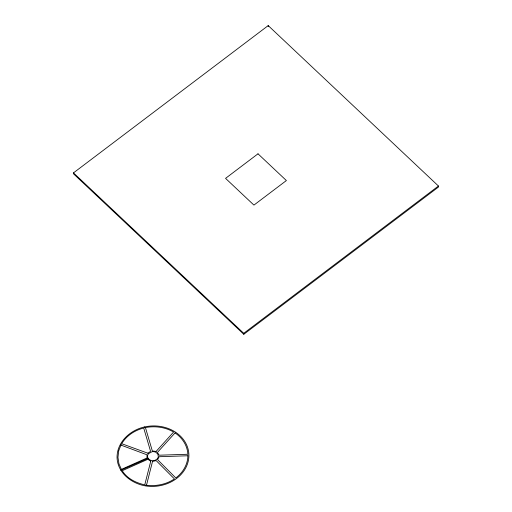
<?xml version="1.0" encoding="UTF-8"?>
<svg xmlns="http://www.w3.org/2000/svg" width="512" height="512" viewBox="0 0 512 512"><rect width="100%" height="100%" fill="white"/><g stroke="black" fill="none" stroke-linecap="round" stroke-linejoin="round"><path stroke-width="0.77" d="M73.485 172.89L268.205 25.6L438.445 186.022L438.515 186.995L243.795 334.285L73.555 173.862L73.485 172.89L243.731 333.312L243.795 334.285M243.731 333.312L438.445 186.022M144.339 427.008L144.48 426.97A35.878 30.163 -4 0 1 174.886 431.776L174.925 431.795A35.949 30.214 -4 0 1 175.795 479.059L175.795 479.059A35.878 30.163 -4 0 1 145.562 485.914L145.517 485.907C131.315 483.501 117.408 472.736 117.05 457.376C116.979 442.061 130.208 430.074 144.435 426.976L144.48 426.97M120.8 470.272L148.147 458.298M268.205 25.6L268.269 26.573M118.707 450.765L117.952 457.35L118.95 463.872L121.651 470.01L121.216 469.459L147.027 457.965L146.957 454.784L120.768 445.037L121.184 444.448L118.707 450.765M187.898 455.763C187.776 464.614 182.803 472.742 175.821 477.952L157.562 459.616L159.168 456.723L187.898 455.763M150.758 461.184L144.749 484.877C135.923 482.829 127.142 478.637 122.202 470.714L147.827 459.302L150.758 461.184M152.518 461.453L146.451 485.376L145.722 485.165C155.648 486.509 166.061 484.57 174.426 478.931L156.173 460.608L152.518 461.453M147.827 453.197L121.702 443.718C126.451 435.68 134.758 430.291 143.706 428.026L150.586 451.341L147.827 453.197M148.563 453.626L147.898 454.688A5.395 4.531 -4 0 0 148.038 458.15C149.696 460.973 153.798 461.421 156.365 459.61A5.395 4.531 -4 0 0 158.31 456.506L157.85 454.202L156.083 452.422A5.395 4.531 -4 0 0 152.064 451.718L148.563 453.626M156.122 451.418L152.333 450.95L145.402 427.462L144.646 427.712C154.426 425.715 164.941 426.899 173.6 432.032L156.122 451.418M175.021 432.928L157.44 452.429L159.155 455.213L187.866 454.253C187.443 445.53 182.214 437.664 175.021 432.928M258.003 153.811L225.555 178.362L253.926 205.101L286.381 180.55L258.003 153.811"/></g></svg>
